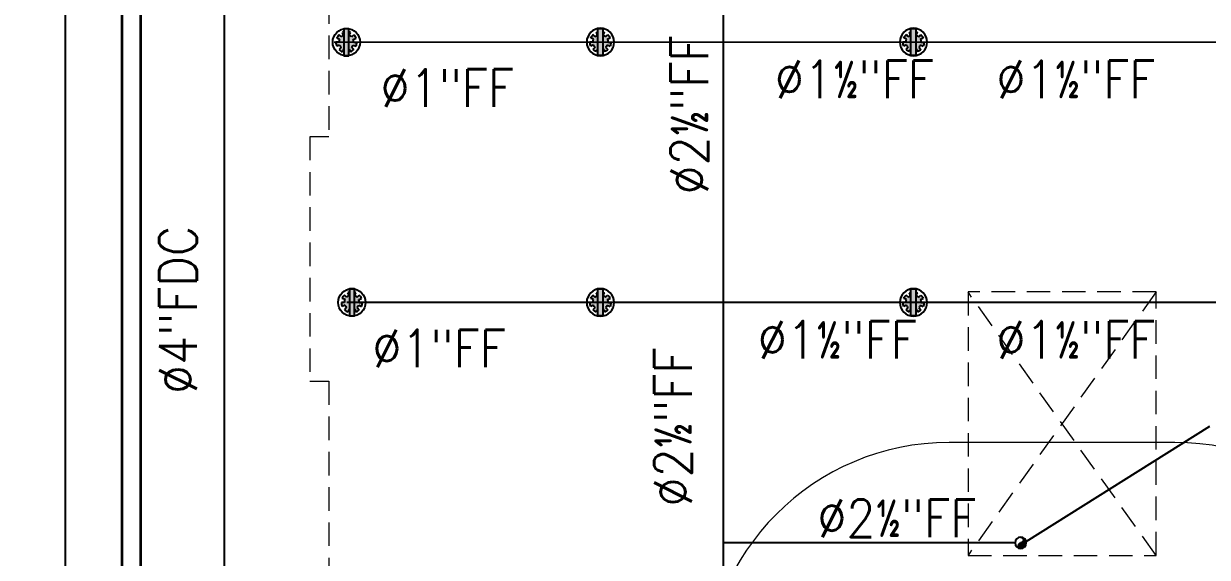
# Model space of a CAD drawing. Header units: inches. Extents: x -225 to -89, y -302 to -258.
# Drawn here: x -211.45 to -198.86, y -273.9 to -268.23 of the extents above; entities that cross this region are included whole.
import ezdxf
from ezdxf.enums import TextEntityAlignment as Align

# ---------------------------------------------------------------- set-up
doc = ezdxf.new("R2010")
doc.units = ezdxf.units.IN
doc.header["$MEASUREMENT"] = 0
doc.linetypes.add('DASHED2', pattern=[0.375, 0.25, -0.125])
for name, color, linetype, lineweight in [('A-Anon-Dim-out', 3, 'Continuous', 18), ('A-Elev-Line-01', 252, 'Continuous', 35), ('A-Elev-Line-02', 1, 'Continuous', 20), ('A-Hidn', 4, 'DASHED2', 9), ('L-Edge-Plot', 252, 'Continuous', 30)]:
    doc.layers.add(name, color=color, linetype=linetype, lineweight=lineweight)
for name, color, linetype in [('FL', 1, 'Continuous'), ('M-FF-Main Line', 3, 'Continuous'), ('M-FF-PARKING SPRINKLER', 2, 'Continuous'), ('M-FF-RISER', 10, 'Continuous'), ('M-FF-Text', 4, 'Continuous'), ('WASTE', 4, 'Continuous'), ('WET-PIPE', 4, 'Continuous')]:
    doc.layers.add(name, color=color, linetype=linetype)
doc.styles.add('FF_Text', font='simplex.shx', dxfattribs={"width": 1.2})
doc.styles.get("Standard").update_dxf_attribs({"font": 'arial.ttf'})
doc.dimstyles.new('1-100', dxfattribs={"dimtxt": 0.18, "dimasz": 0.18, "dimexe": 0.18, "dimexo": 0.0625, "dimgap": 0.09, "dimtad": 1, "dimzin": 0, "dimdsep": 46, "dimtxsty": 'Standard', "dimblk": 'OBLIQUE', "dimcen": 0.09, "dimse1": 1, "dimse2": 1, "dimadec": 5, "dimazin": 0, "dimtfac": 1, "dimtofl": 0, "dimtmove": 0, "dimatfit": 3, "dimfxl": 0.18, "dimtolj": 1, "dimtzin": 0, "dimarcsym": 0})

# ---------------------------------------------------------------- blocks, each defined once
blk = doc.blocks.new('_OBLIQUE')
at = {"color": 0, "linetype": 'ByBlock'}
blk.add_line((-0.5, -0.5), (0.5, 0.5), dxfattribs=at)
blk = doc.blocks.new('*D61')
at = {"layer": 'A-Anon-Dim-out', "color": 0, "lineweight": -2, "transparency": 16777216}
blk.add_line((-211.005, -262.983), (-211.005, -292.783), dxfattribs=at)
at = {"layer": 'Defpoints', "color": 0, "transparency": 16777216}
for p in [(-210.401, -262.983, 0), (-211.005, -292.783), (-210.401, -292.783)]:
    blk.add_point(p, dxfattribs=at)
at = {"layer": 'A-Anon-Dim-out', "color": 0, "lineweight": -2, "transparency": 16777216, "xscale": 0.18, "yscale": 0.18, "zscale": 0.18}
for p, rotation in [((-211.005, -262.983), 90), ((-211.005, -292.783), 270)]:
    blk.add_blockref('_OBLIQUE', p, dxfattribs=dict(at, rotation=rotation))
at = {"layer": 'A-Anon-Dim-out', "color": 0, "transparency": 16777216, "insert": (-211.248, -277.883), "char_height": 0.3, "attachment_point": 5, "rotation": 90}
blk.add_mtext('\\A1;29.80', dxfattribs=at)
blk = doc.blocks.new('P-SP')
at = {"layer": 'M-FF-PARKING SPRINKLER'}
h = blk.add_hatch(color=256, dxfattribs=at)
edge = h.paths.add_edge_path()
edge.add_line((26, 143), (-27, 143))
edge.add_ellipse((0, -2), major_axis=(-104, -104), ratio=1, start_angle=214.6873, end_angle=235.3127, ccw=False)
blk.add_hatch(color=256, dxfattribs=at).paths.add_polyline_path([(-27, 143), (26, 143), (26, -146), (-27, -146)])
h = blk.add_hatch(color=256, dxfattribs=at)
edge = h.paths.add_edge_path()
edge.add_ellipse((0, -2), major_axis=(-79.5, -79.5), ratio=1, start_angle=22.5, end_angle=31.4704, ccw=False)
edge.add_line((-43, -106), (-31, -75))
edge.add_ellipse((0, -2), major_axis=(-56.1, 56.1), ratio=1, start_angle=90, end_angle=112.5, ccw=False)
edge.add_line((-57, -58), (-80, -81))
edge.add_ellipse((0, -2), major_axis=(-79.5, 79.5), ratio=1, start_angle=427.5, end_angle=450, ccw=False)
edge.add_line((-104, -45), (-74, -32))
edge.add_ellipse((0, -2), major_axis=(-56.1, 56.1), ratio=1, start_angle=405, end_angle=427.5, ccw=False)
edge.add_line((-80, -2), (-113, -2))
edge.add_ellipse((0, -2), major_axis=(-79.5, 79.5), ratio=1, start_angle=382.5, end_angle=405, ccw=False)
edge.add_line((-104, 41), (-74, 29))
edge.add_ellipse((0, -2), major_axis=(-56.1, -56.1), ratio=1, start_angle=288.434, end_angle=292.5, ccw=False)
edge.add_ellipse((0, -2), major_axis=(-56.1, 56.1), ratio=1, start_angle=360, end_angle=378.434, ccw=False)
edge.add_line((-57, 54), (-80, 78))
edge.add_ellipse((0, -2), major_axis=(-79.5, -79.5), ratio=1, start_angle=247.5, end_angle=270, ccw=False)
edge.add_line((-43, 102), (-31, 72))
edge.add_ellipse((0, -2), major_axis=(-56.1, 56.1), ratio=1, start_angle=334.3514, end_angle=337.5, ccw=False)
edge.add_line((-27, 73), (-27, -111))
edge = h.paths.add_edge_path()
edge.add_ellipse((0, -2), major_axis=(-56.1, -56.1), ratio=1, start_angle=202.5, end_angle=205.6486, ccw=False)
edge.add_line((30, 72), (43, 102))
edge.add_ellipse((0, -2), major_axis=(-79.5, 79.5), ratio=1, start_angle=270, end_angle=292.5, ccw=False)
edge.add_line((79, 78), (56, 54))
edge.add_ellipse((0, -2), major_axis=(-56.1, -56.1), ratio=1, start_angle=157.5, end_angle=180, ccw=False)
edge.add_line((73, 29), (103, 41))
edge.add_ellipse((0, -2), major_axis=(-79.5, -79.5), ratio=1, start_angle=135, end_angle=157.5, ccw=False)
edge.add_line((112, -2), (79, -2))
edge.add_ellipse((0, -2), major_axis=(-56.1, -56.1), ratio=1, start_angle=112.5, end_angle=135, ccw=False)
edge.add_line((73, -32), (103, -45))
edge.add_ellipse((0, -2), major_axis=(-79.5, -79.5), ratio=1, start_angle=90, end_angle=112.5, ccw=False)
edge.add_line((79, -81), (56, -58))
edge.add_ellipse((0, -2), major_axis=(-56.1, 56.1), ratio=1, start_angle=167.0062, end_angle=180, ccw=False)
edge.add_ellipse((0, -2), major_axis=(-56.1, -56.1), ratio=1, start_angle=67.5, end_angle=77.0062, ccw=False)
edge.add_line((30, -75), (43, -106))
edge.add_ellipse((0, -2), major_axis=(-79.5, -79.5), ratio=1, start_angle=58.5296, end_angle=67.5, ccw=False)
edge.add_line((26, -111), (26, 73))
h = blk.add_hatch(color=256, dxfattribs=at)
edge = h.paths.add_edge_path()
edge.add_line((-27, -146), (26, -146))
edge.add_ellipse((0, -2), major_axis=(-104, 104), ratio=1, start_angle=124.6873, end_angle=145.3127, ccw=False)
for p, q in [((26, 143), (-27, 143)), ((-27, 143), (-27, -146)), ((26, -146), (26, 143)), ((-74, 29), (-104, 41)), ((-57, 54), (-80, 78)), ((-31, 72), (-43, 102)), ((30, 72), (43, 102)), ((56, 54), (79, 78)), ((73, 29), (103, 41)), ((-80, -2), (-113, -2)), ((-74, -32), (-104, -45)), ((-57, -58), (-80, -81)), ((-31, -75), (-43, -106)), ((30, -75), (43, -106)), ((56, -58), (79, -81)), ((73, -32), (103, -45)), ((79, -2), (112, -2)), ((-27, -146), (26, -146))]:
    blk.add_line(p, q, dxfattribs=at)
blk.add_circle((0, -2), 147, dxfattribs=at)
for radius, start, end in [(112, 157.5, 180), (112, 112.5, 135), (79.4, 135, 157.5), (79.4, 109.3514, 112.5), (79.4, 67.5, 70.6486), (112, 45, 67.5), (79.4, 22.5, 45), (112, 0, 22.5), (112, 202.5, 225), (79.4, 180, 202.5), (79.4, 225, 247.5), (112, 247.5, 256.4704), (112, 283.5296, 292.5), (79.4, 292.5, 315), (79.4, 337.5, 0), (112, 315, 337.5)]:
    blk.add_arc((0, -2), radius, start, end, dxfattribs=at)
blk = doc.blocks.new('RISER')
at = {"layer": 'M-FF-RISER'}
blk.add_hatch(color=1, dxfattribs=at).paths.add_polyline_path([(0, 100, 0.414062), (-100, 0, 0.414214), (0, -100, 0.793124), (-1, 0, -0.950583)])
at = {"layer": 'M-FF-RISER', "color": 1}
blk.add_circle((0, 0), 100, dxfattribs=at)
for centre, radius, start, end in [((2, 50), 50, 92.4581, 267.557), ((-12, -50), 51.4, 283.5921, 77.2672)]:
    blk.add_arc(centre, radius, start, end, dxfattribs=at)

msp = doc.modelspace()

# ---------------------------------------------------------------- linework, layer by layer
at = {"layer": 'A-Elev-Line-01', "color": 252}
for p, q in [((-210.401, -262.983), (-210.401, -292.783)), ((-210.201, -263.183), (-210.201, -292.583))]:
    msp.add_line(p, q, dxfattribs=at)
at = {"layer": 'A-Elev-Line-02', "color": 252}
msp.add_line((-199.201, -272.683), (-201.601, -272.683), dxfattribs=at)
for centre, start, end in [((-201.601, -275.283), 90, 180), ((-199.201, -275.283), 0, 90)]:
    msp.add_arc(centre, 2.6, start, end, dxfattribs=at)
at = {"layer": 'A-Hidn', "color": 252}
for p, q in [((-199.401, -273.883), (-201.401, -271.083)), ((-199.401, -271.083), (-201.401, -273.883)), ((-199.401, -271.083), (-201.401, -271.083)), ((-201.401, -271.083), (-201.401, -273.883)), ((-199.401, -273.883), (-199.401, -271.083)), ((-201.401, -273.883), (-199.401, -273.883))]:
    msp.add_line(p, q, dxfattribs=at)
msp.add_lwpolyline([(-208.201, -264.983), (-208.201, -269.433), (-208.401, -269.433), (-208.401, -272.033), (-208.201, -272.033), (-208.201, -285.933), (-208.401, -285.933), (-208.401, -288.533), (-208.201, -288.533), (-208.201, -292.783), (-192.601, -292.783), (-192.601, -288.533), (-192.401, -288.533), (-192.401, -285.933), (-192.601, -285.933), (-192.601, -272.033), (-192.401, -272.033), (-192.401, -269.433), (-192.601, -269.433), (-192.601, -264.983)], close=True, dxfattribs=at)
at = {"layer": 'FL'}
for points in [[(-204.001, -289.274), (-204.001, -265.702)], [(-192.661, -268.428), (-208.144, -268.43)], [(-192.661, -271.196), (-208.007, -271.196)], [(-200.9, -273.75), (-204.001, -273.75)]]:
    msp.add_lwpolyline(points, dxfattribs=at)
at = {"layer": 'L-Edge-Plot', "color": 252}
msp.add_lwpolyline([(-210.401, -295.983), (-210.401, -262.983), (-190.401, -262.983), (-190.401, -295.983)], dxfattribs=at)
at = {"layer": 'WASTE', "color": 6}
msp.add_lwpolyline([(-209.31, -292.632), (-209.31, -266.687)], dxfattribs=at)
at = {"layer": 'WET-PIPE', "color": 110, "linetype": 'ByBlock'}
msp.add_line((-200.782, -273.736), (-198.829, -272.51), dxfattribs=at)

# ---------------------------------------------------------------- block references
at = {"layer": 'M-FF-Main Line', "xscale": -0.000599999912083149, "yscale": 0.000599999912083149, "zscale": 0.000599999912083149}
msp.add_blockref('RISER', (-200.841, -273.75), dxfattribs=at)
at = {"layer": 'M-FF-PARKING SPRINKLER', "yscale": 0.0009910380467772484, "zscale": 0.0009910380467772484, "rotation": 180}
for p, xscale in [((-208.013, -268.43), 0.0009910380467772484), ((-205.311, -268.428), -0.0009910380467772484), ((-201.981, -268.428), -0.0009910380467772484), ((-207.955, -271.196), 0.0009910380467772484), ((-205.311, -271.196), -0.0009910380467772484), ((-201.981, -271.196), -0.0009910380467772484)]:
    msp.add_blockref('P-SP', p, dxfattribs=dict(at, xscale=xscale))

# ---------------------------------------------------------------- texts
at = {"layer": 'M-FF-Text', "style": 'FF_Text', "width": 0.9}
for s, p in [('%%C2½"FF', (-204.364, -269.201)), ('%%C4"FDC', (-209.805, -271.273)), ('%%C2½"FF', (-204.539, -272.518))]:
    msp.add_text(s, height=0.4, rotation=90, dxfattribs=at).set_placement(p, align=Align.MIDDLE)
for s, p in [('%%C1½"FF', (-202.609, -268.824)), ('%%C1½"FF', (-200.253, -268.824)), ('%%C1"FF', (-206.939, -268.916)), ('%%C1½"FF', (-202.791, -271.592)), ('%%C1½"FF', (-200.253, -271.592)), ('%%C1"FF', (-207.027, -271.684)), ('%%C2½"FF', (-202.158, -273.488))]:
    msp.add_text(s, height=0.4, dxfattribs=at).set_placement(p, align=Align.MIDDLE)

# ---------------------------------------------------------------- dimensions: what is measured, and where the dimension line sits
at = {"layer": 'A-Anon-Dim-out', "color": 252}
dim = msp.add_aligned_dim(p1=(-210.401, -262.983, 0), p2=(-210.401, -292.783), distance=-0.604, dimstyle='1-100', override={"dimtxt": 0.3}, dxfattribs=at)
dim.commit()
dim.dimension.update_dxf_attribs({"geometry": '*D61', "text_midpoint": (-211.248, -277.883)})

doc.saveas('drawing.dxf')
